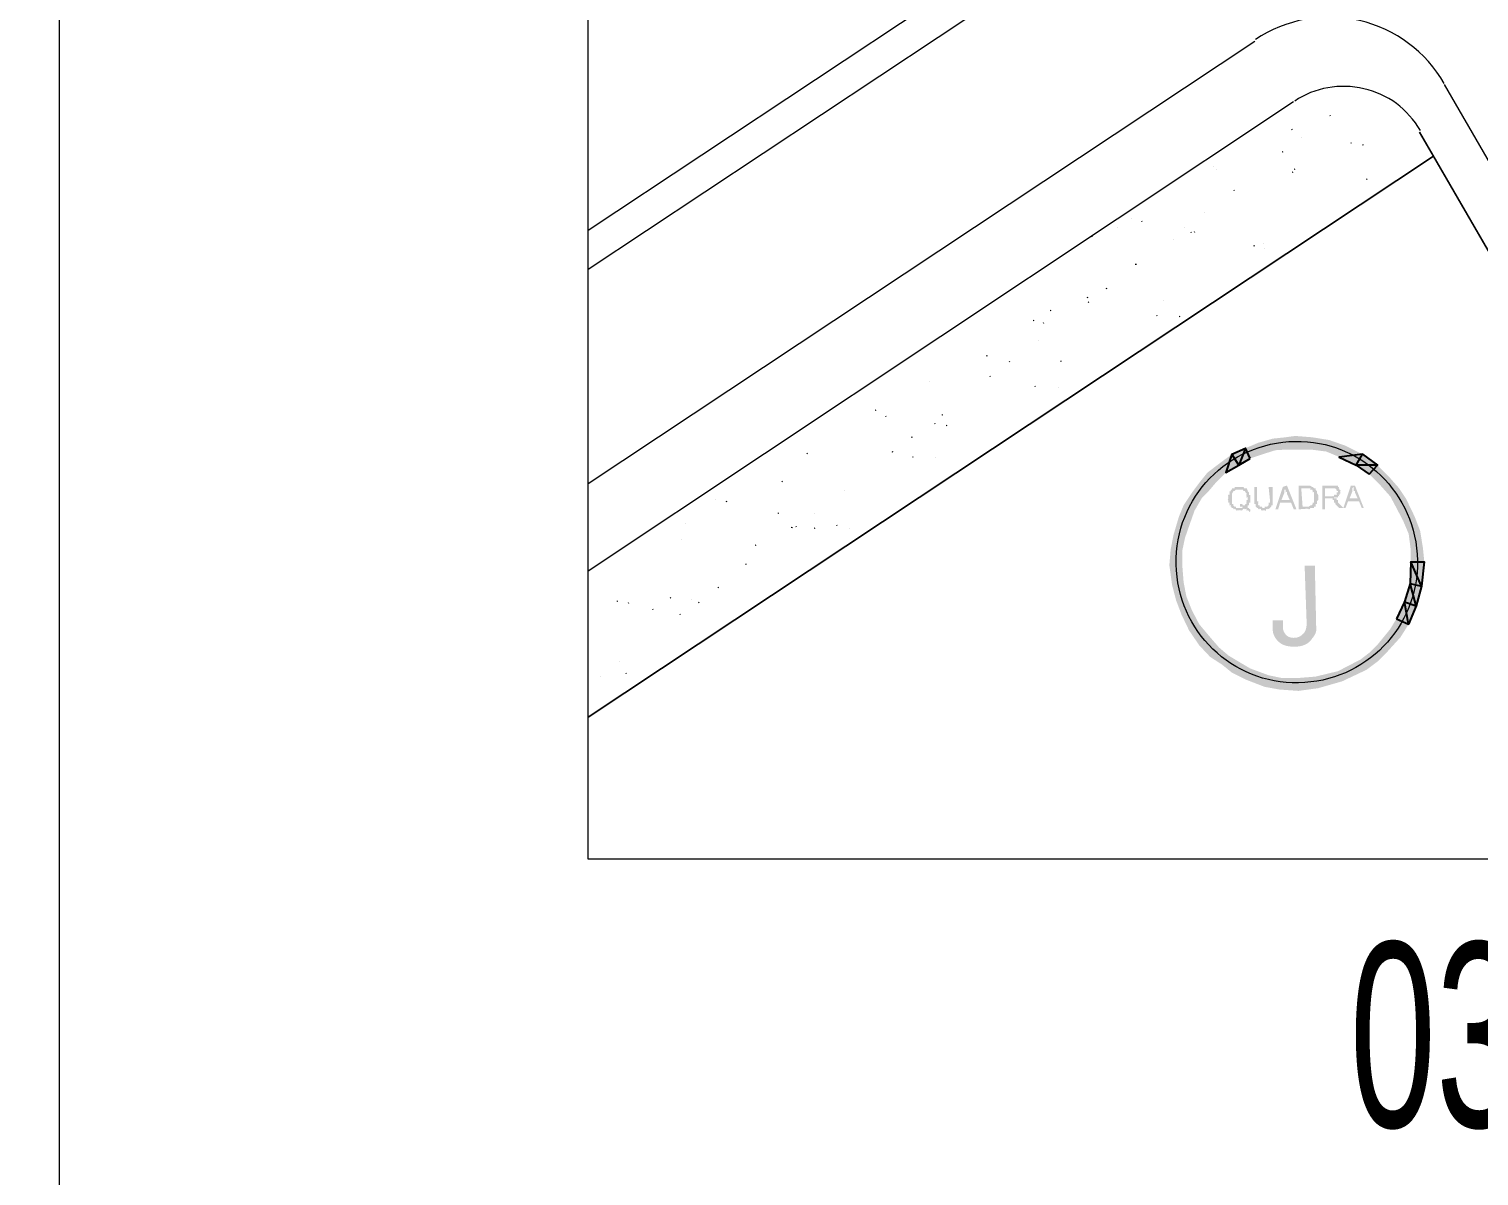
# Model space of a CAD drawing. Header units: millimetres. Extents: x 1345 to 2117, y 1214 to 1365.
# Drawn here: x 1553.41 to 1563.29, y 1273.81 to 1281.62 of the extents above; entities that cross this region are included whole.
import ezdxf
from ezdxf.enums import TextEntityAlignment as Align

# ---------------------------------------------------------------- set-up
doc = ezdxf.new("R2010")
doc.units = ezdxf.units.MM
doc.header["$LTSCALE"] = 0.5
doc.layers.add('02', color=2, linetype='Continuous')
for name, color, linetype, lineweight in [('E-TXT-G', 3, 'Continuous', 30), ('E-TXT-W', 7, 'Continuous', 15), ('E-TXT-Y', 2, 'Continuous', 40)]:
    doc.layers.add(name, color=color, linetype=linetype, lineweight=lineweight)
doc.styles.add('REG140', font='romans.shx', dxfattribs={"width": 0.8, "height": 0.35})
doc.styles.add('REG80', font='romans.shx', dxfattribs={"width": 0.8, "height": 0.1})
doc.styles.add('SANSSERIF', font='sas_____.pfb', dxfattribs={"height": 1})
doc.styles.add('SANSSERIF2', font='sanssb__.ttf', dxfattribs={"width": 0.8})

# ---------------------------------------------------------------- blocks, each defined once
blk = doc.blocks.new('IND_DES')
at = {"layer": 'E-TXT-W'}
blk.add_line((0.0269, -0.2428), (0.1984, -0.2428), dxfattribs=at)
at = {"layer": 'E-TXT-G', "style": 'REG80', "width": 0.8}
for s, p in [('ESCALA', (-0.4463, -0.2864)), ('1', (0.2426, -0.2864)), (':', (0.3988, -0.2706))]:
    blk.add_text(s, height=0.1, dxfattribs=at).set_placement(p)
blk.add_attdef('ESCALA', (0.4897, -0.2812), '', height=0.1, dxfattribs=at)
at = {"layer": 'E-TXT-W', "style": 'SANSSERIF2', "width": 0.6}
blk.add_attdef('00', text='', height=0.4, dxfattribs=at).set_placement((-0.7083, -0.2881), align=Align.CENTER)
at = {"layer": 'E-TXT-Y', "style": 'REG140', "width": 0.8}
for tag, p in [('PROJETO', (-0.4563, 0.1829)), ('DESENHO', (-0.4582, -0.0658))]:
    blk.add_attdef(tag, p, '', height=0.175, dxfattribs=at)

msp = doc.modelspace()

# ---------------------------------------------------------------- hatches: boundary and pattern name
at = {"true_color": 0x000007}
h = msp.add_hatch(color=7, dxfattribs=at)
h.paths.add_polyline_path([(1561.9769, 1278.7582), (1561.9676, 1278.8416), (1561.8981, 1278.7535)])
h.paths.add_polyline_path([(1561.9676, 1278.8416), (1561.8981, 1278.7535), (1561.8796, 1278.8323)])
h.paths.add_polyline_path([(1561.8981, 1278.7535), (1561.8796, 1278.8323), (1561.8101, 1278.7257)])
h.paths.add_polyline_path([(1561.8796, 1278.8323), (1561.8101, 1278.7257), (1561.7823, 1278.8045)])
h.paths.add_polyline_path([(1561.8101, 1278.7257), (1561.7823, 1278.8045), (1561.7267, 1278.698)])
h.paths.add_polyline_path([(1561.7823, 1278.8045), (1561.7267, 1278.698), (1561.6943, 1278.7674)])
h.paths.add_polyline_path([(1561.7267, 1278.698), (1561.6943, 1278.7674), (1561.648, 1278.6516)])
h.paths.add_polyline_path([(1561.6943, 1278.7674), (1561.648, 1278.6516), (1561.6016, 1278.7257)])
h.paths.add_polyline_path([(1561.648, 1278.6516), (1561.6016, 1278.7257), (1561.56, 1278.6007)])
h.paths.add_polyline_path([(1561.6016, 1278.7257), (1561.56, 1278.6007), (1561.5136, 1278.6609)])
h.paths.add_polyline_path([(1561.56, 1278.6007), (1561.5136, 1278.6609), (1561.4951, 1278.5358)])
h.paths.add_polyline_path([(1561.5136, 1278.6609), (1561.4951, 1278.5358), (1561.4349, 1278.6007)])
h.paths.add_polyline_path([(1561.4951, 1278.5358), (1561.4349, 1278.6007), (1561.4441, 1278.4756)])
h.paths.add_polyline_path([(1561.4349, 1278.6007), (1561.4441, 1278.4756), (1561.3793, 1278.5312)])
h.paths.add_polyline_path([(1561.4441, 1278.4756), (1561.3793, 1278.5312), (1561.3978, 1278.4293)])
h.paths.add_polyline_path([(1561.3793, 1278.5312), (1561.3978, 1278.4293), (1561.3376, 1278.4756)])
h.paths.add_polyline_path([(1561.3978, 1278.4293), (1561.3376, 1278.4756), (1561.3469, 1278.3413)])
h.paths.add_polyline_path([(1561.3376, 1278.4756), (1561.3469, 1278.3413), (1561.2727, 1278.3783)])
h.paths.add_polyline_path([(1561.3469, 1278.3413), (1561.2727, 1278.3783), (1561.3191, 1278.2625)])
h.paths.add_polyline_path([(1561.2727, 1278.3783), (1561.3191, 1278.2625), (1561.2403, 1278.2996)])
h.paths.add_polyline_path([(1561.3191, 1278.2625), (1561.2403, 1278.2996), (1561.282, 1278.156)])
h.paths.add_polyline_path([(1561.2403, 1278.2996), (1561.282, 1278.156), (1561.2033, 1278.1745)])
h.paths.add_polyline_path([(1561.282, 1278.156), (1561.2033, 1278.1745), (1561.2635, 1278.0679)])
h.paths.add_polyline_path([(1561.2033, 1278.1745), (1561.2635, 1278.0679), (1561.1847, 1278.0772)])
h.paths.add_polyline_path([(1561.2635, 1278.0679), (1561.1847, 1278.0772), (1561.2635, 1277.9707)])
h.paths.add_polyline_path([(1561.1847, 1278.0772), (1561.2635, 1277.9707), (1561.1755, 1277.9707)])
h.paths.add_polyline_path([(1561.2635, 1277.9707), (1561.1755, 1277.9707), (1561.2727, 1277.8549)])
h.paths.add_polyline_path([(1561.1755, 1277.9707), (1561.2727, 1277.8549), (1561.194, 1277.8363)])
h.paths.add_polyline_path([(1561.2727, 1277.8549), (1561.194, 1277.8363), (1561.2913, 1277.7576)])
h.paths.add_polyline_path([(1561.194, 1277.8363), (1561.2913, 1277.7576), (1561.2218, 1277.7298)])
h.paths.add_polyline_path([(1561.2913, 1277.7576), (1561.2218, 1277.7298), (1561.3283, 1277.6649)])
h.paths.add_polyline_path([(1561.2218, 1277.7298), (1561.3283, 1277.6649), (1561.2589, 1277.6325)])
h.paths.add_polyline_path([(1561.3283, 1277.6649), (1561.2589, 1277.6325), (1561.3793, 1277.5676)])
h.paths.add_polyline_path([(1561.2589, 1277.6325), (1561.3793, 1277.5676), (1561.3098, 1277.526)])
h.paths.add_polyline_path([(1561.3793, 1277.5676), (1561.3098, 1277.526), (1561.4534, 1277.4796)])
h.paths.add_polyline_path([(1561.3098, 1277.526), (1561.4534, 1277.4796), (1561.3793, 1277.424)])
h.paths.add_polyline_path([(1561.4534, 1277.4796), (1561.3793, 1277.424), (1561.5136, 1277.4101)])
h.paths.add_polyline_path([(1561.3793, 1277.424), (1561.5136, 1277.4101), (1561.4534, 1277.3453)])
h.paths.add_polyline_path([(1561.5136, 1277.4101), (1561.4534, 1277.3453), (1561.5785, 1277.3546)])
h.paths.add_polyline_path([(1561.4534, 1277.3453), (1561.5785, 1277.3546), (1561.5322, 1277.2943)])
h.paths.add_polyline_path([(1561.5785, 1277.3546), (1561.5322, 1277.2943), (1561.648, 1277.3129)])
h.paths.add_polyline_path([(1561.5322, 1277.2943), (1561.648, 1277.3129), (1561.6016, 1277.2387)])
h.paths.add_polyline_path([(1561.648, 1277.3129), (1561.6016, 1277.2387), (1561.7267, 1277.2665)])
h.paths.add_polyline_path([(1561.6016, 1277.2387), (1561.7267, 1277.2665), (1561.7036, 1277.1878)])
h.paths.add_polyline_path([(1561.7267, 1277.2665), (1561.7036, 1277.1878), (1561.8518, 1277.2202)])
h.paths.add_polyline_path([(1561.7036, 1277.1878), (1561.8518, 1277.2202), (1561.824, 1277.1415)])
h.paths.add_polyline_path([(1561.8518, 1277.2202), (1561.824, 1277.1415), (1561.9398, 1277.2017)])
h.paths.add_polyline_path([(1561.824, 1277.1415), (1561.9398, 1277.2017), (1561.9259, 1277.1229)])
h.paths.add_polyline_path([(1561.9398, 1277.2017), (1561.9259, 1277.1229), (1562.0556, 1277.2017)])
h.paths.add_polyline_path([(1561.9259, 1277.1229), (1562.0556, 1277.2017), (1562.0556, 1277.1137)])
h.paths.add_polyline_path([(1562.0556, 1277.2017), (1562.0556, 1277.1137), (1562.1714, 1277.211)])
h.paths.add_polyline_path([(1562.0556, 1277.1137), (1562.1714, 1277.211), (1562.19, 1277.1322)])
h.paths.add_polyline_path([(1562.1714, 1277.211), (1562.19, 1277.1322), (1562.3243, 1277.248)])
h.paths.add_polyline_path([(1562.19, 1277.1322), (1562.3243, 1277.248), (1562.3521, 1277.1785)])
h.paths.add_polyline_path([(1562.3243, 1277.248), (1562.3521, 1277.1785), (1562.4772, 1277.3268)])
h.paths.add_polyline_path([(1562.3521, 1277.1785), (1562.4772, 1277.3268), (1562.5189, 1277.2573)])
h.paths.add_polyline_path([(1562.4772, 1277.3268), (1562.5189, 1277.2573), (1562.5374, 1277.3731)])
h.paths.add_polyline_path([(1562.5189, 1277.2573), (1562.5374, 1277.3731), (1562.593, 1277.3129)])
h.paths.add_polyline_path([(1562.5374, 1277.3731), (1562.593, 1277.3129), (1562.5976, 1277.4333)])
h.paths.add_polyline_path([(1562.593, 1277.3129), (1562.5976, 1277.4333), (1562.6625, 1277.3824)])
h.paths.add_polyline_path([(1562.5976, 1277.4333), (1562.6625, 1277.3824), (1562.681, 1277.5352)])
h.paths.add_polyline_path([(1562.6625, 1277.3824), (1562.681, 1277.5352), (1562.7505, 1277.4796)])
h.paths.add_polyline_path([(1562.681, 1277.5352), (1562.7505, 1277.4796), (1562.7227, 1277.6047)])
h.paths.add_polyline_path([(1562.7505, 1277.4796), (1562.7227, 1277.6047), (1562.8061, 1277.5676)])
h.paths.add_polyline_path([(1562.7227, 1277.6047), (1562.8061, 1277.5676), (1562.7783, 1277.7205)])
h.paths.add_polyline_path([(1562.8061, 1277.5676), (1562.7783, 1277.7205), (1562.857, 1277.6927)])
h.paths.add_polyline_path([(1562.7783, 1277.7205), (1562.857, 1277.6927), (1562.8153, 1277.8456)])
h.paths.add_polyline_path([(1562.857, 1277.6927), (1562.8153, 1277.8456), (1562.8941, 1277.8271)])
h.paths.add_polyline_path([(1562.8153, 1277.8456), (1562.8941, 1277.8271), (1562.82, 1277.9938)])
h.paths.add_polyline_path([(1562.8941, 1277.8271), (1562.82, 1277.9938), (1562.9126, 1277.9938)])
h.paths.add_polyline_path([(1562.82, 1277.9938), (1562.9126, 1277.9938), (1562.82, 1278.0772)])
h.paths.add_polyline_path([(1562.9126, 1277.9938), (1562.82, 1278.0772), (1562.9034, 1278.0865)])
h.paths.add_polyline_path([(1562.82, 1278.0772), (1562.9034, 1278.0865), (1562.8061, 1278.1838)])
h.paths.add_polyline_path([(1562.9034, 1278.0865), (1562.8061, 1278.1838), (1562.8848, 1278.2023)])
h.paths.add_polyline_path([(1562.8061, 1278.1838), (1562.8848, 1278.2023), (1562.769, 1278.2718)])
h.paths.add_polyline_path([(1562.8848, 1278.2023), (1562.769, 1278.2718), (1562.8478, 1278.2996)])
h.paths.add_polyline_path([(1562.769, 1278.2718), (1562.8478, 1278.2996), (1562.7134, 1278.3783)])
h.paths.add_polyline_path([(1562.8478, 1278.2996), (1562.7134, 1278.3783), (1562.7875, 1278.4246)])
h.paths.add_polyline_path([(1562.7134, 1278.3783), (1562.7875, 1278.4246), (1562.681, 1278.4385)])
h.paths.add_polyline_path([(1562.7875, 1278.4246), (1562.681, 1278.4385), (1562.7412, 1278.4941)])
h.paths.add_polyline_path([(1562.681, 1278.4385), (1562.7412, 1278.4941), (1562.6069, 1278.5219)])
h.paths.add_polyline_path([(1562.7412, 1278.4941), (1562.6069, 1278.5219), (1562.6717, 1278.5729)])
h.paths.add_polyline_path([(1562.6069, 1278.5219), (1562.6717, 1278.5729), (1562.5374, 1278.5914)])
h.paths.add_polyline_path([(1562.6717, 1278.5729), (1562.5374, 1278.5914), (1562.593, 1278.6516)])
h.paths.add_polyline_path([(1562.5374, 1278.5914), (1562.593, 1278.6516), (1562.4494, 1278.6516)])
h.paths.add_polyline_path([(1562.593, 1278.6516), (1562.4494, 1278.6516), (1562.4911, 1278.7257)])
h.paths.add_polyline_path([(1562.4494, 1278.6516), (1562.4911, 1278.7257), (1562.3336, 1278.7072)])
h.paths.add_polyline_path([(1562.4911, 1278.7257), (1562.3336, 1278.7072), (1562.3706, 1278.786)])
h.paths.add_polyline_path([(1562.3336, 1278.7072), (1562.3706, 1278.786), (1562.2456, 1278.7443)])
h.paths.add_polyline_path([(1562.3706, 1278.786), (1562.2456, 1278.7443), (1562.2641, 1278.823)])
h.paths.add_polyline_path([(1562.2456, 1278.7443), (1562.2641, 1278.823), (1562.139, 1278.7582)])
h.paths.add_polyline_path([(1562.2641, 1278.823), (1562.139, 1278.7582), (1562.1483, 1278.8416)])
h.paths.add_polyline_path([(1562.139, 1278.7582), (1562.1483, 1278.8416), (1562.0325, 1278.7582)])
h.paths.add_polyline_path([(1562.1483, 1278.8416), (1562.0325, 1278.7582), (1562.0325, 1278.8508)])
h.paths.add_polyline_path([(1562.0325, 1278.7582), (1562.0325, 1278.8508), (1561.9769, 1278.7582)])
h.paths.add_polyline_path([(1562.0325, 1278.8508), (1561.9769, 1278.7582), (1561.9676, 1278.8416)])
h = msp.add_hatch(color=7, dxfattribs=at)
h.paths.add_polyline_path([(1561.7036, 1278.3598), (1561.7082, 1278.3598), (1561.7175, 1278.3598), (1561.7175, 1278.3505), (1561.7175, 1278.3552), (1561.7267, 1278.3505), (1561.7267, 1278.3552), (1561.7267, 1278.332), (1561.7267, 1278.3366), (1561.7175, 1278.332), (1561.7175, 1278.3366), (1561.7175, 1278.3413), (1561.7082, 1278.3413), (1561.7082, 1278.3459), (1561.7036, 1278.3413), (1561.6989, 1278.3459), (1561.7036, 1278.3505), (1561.6989, 1278.3552), (1561.6943, 1278.3505), (1561.6897, 1278.3552), (1561.685, 1278.3505), (1561.6804, 1278.3552), (1561.6758, 1278.3505), (1561.6758, 1278.3413), (1561.6711, 1278.3459), (1561.6665, 1278.3413), (1561.6619, 1278.3459), (1561.6572, 1278.3413), (1561.6572, 1278.3459), (1561.648, 1278.3413), (1561.648, 1278.3459), (1561.6387, 1278.3413), (1561.6387, 1278.3459), (1561.6294, 1278.3413), (1561.6294, 1278.3459), (1561.6294, 1278.3505), (1561.6202, 1278.3505), (1561.6202, 1278.3552), (1561.6109, 1278.3505), (1561.6109, 1278.3552), (1561.6109, 1278.3598), (1561.6016, 1278.3598), (1561.597, 1278.3691), (1561.5924, 1278.3691), (1561.597, 1278.3783), (1561.5924, 1278.3783), (1561.5878, 1278.3783), (1561.5831, 1278.3783), (1561.5878, 1278.3876), (1561.5831, 1278.3876), (1561.5878, 1278.3968), (1561.5831, 1278.3968), (1561.5785, 1278.3968), (1561.5785, 1278.4061), (1561.5739, 1278.4061), (1561.5785, 1278.4154), (1561.5739, 1278.4154), (1561.5785, 1278.4246), (1561.5739, 1278.4246), (1561.5785, 1278.4293), (1561.5739, 1278.4339), (1561.5785, 1278.4385), (1561.5739, 1278.4432), (1561.5785, 1278.4478), (1561.5739, 1278.4524), (1561.5878, 1278.4478), (1561.5831, 1278.4524), (1561.5878, 1278.4571), (1561.5831, 1278.4617), (1561.5878, 1278.4663), (1561.5831, 1278.471), (1561.597, 1278.4756), (1561.5924, 1278.4756), (1561.597, 1278.4849), (1561.5924, 1278.4849), (1561.6016, 1278.4849), (1561.6016, 1278.4941), (1561.6109, 1278.4941), (1561.6202, 1278.4941), (1561.6202, 1278.5034), (1561.6294, 1278.5034), (1561.6387, 1278.5034), (1561.648, 1278.5034), (1561.6572, 1278.5034), (1561.6665, 1278.5034), (1561.6619, 1278.5034), (1561.6758, 1278.5034), (1561.6711, 1278.5034), (1561.685, 1278.5034), (1561.6804, 1278.5034), (1561.685, 1278.4941), (1561.6804, 1278.4941), (1561.6943, 1278.4941), (1561.6897, 1278.4941), (1561.7036, 1278.4941), (1561.7036, 1278.4849), (1561.6989, 1278.4849), (1561.7082, 1278.4849), (1561.7082, 1278.4756), (1561.7175, 1278.4663), (1561.7175, 1278.471), (1561.7175, 1278.4571), (1561.7175, 1278.4617), (1561.7175, 1278.4478), (1561.7267, 1278.4478), (1561.7267, 1278.4524), (1561.7267, 1278.4385), (1561.7267, 1278.4432), (1561.7267, 1278.4293), (1561.7267, 1278.4339), (1561.7267, 1278.4246), (1561.7267, 1278.4154), (1561.7267, 1278.4061), (1561.7267, 1278.3968), (1561.7175, 1278.3968), (1561.7175, 1278.3876), (1561.7175, 1278.3783), (1561.7082, 1278.3783), (1561.7082, 1278.3691), (1561.7082, 1278.3598), (1561.7036, 1278.3598), (1561.6989, 1278.3598)])
h.paths.add_polyline_path([(1561.6572, 1278.3876), (1561.6665, 1278.3876), (1561.6619, 1278.3876), (1561.6758, 1278.3876), (1561.6711, 1278.3876), (1561.6758, 1278.3783), (1561.685, 1278.3783), (1561.6804, 1278.3783), (1561.6943, 1278.3783), (1561.6897, 1278.3783), (1561.6943, 1278.3876), (1561.7036, 1278.3876), (1561.6989, 1278.3876), (1561.7036, 1278.3968), (1561.6989, 1278.3968), (1561.7036, 1278.4061), (1561.6989, 1278.4061), (1561.7036, 1278.4154), (1561.6989, 1278.4154), (1561.7082, 1278.4154), (1561.7082, 1278.4246), (1561.7082, 1278.4293), (1561.7082, 1278.4339), (1561.7036, 1278.4293), (1561.6989, 1278.4339), (1561.7036, 1278.4385), (1561.6989, 1278.4432), (1561.7036, 1278.4478), (1561.6989, 1278.4524), (1561.7036, 1278.4571), (1561.6989, 1278.4617), (1561.6943, 1278.4663), (1561.6897, 1278.471), (1561.6943, 1278.4756), (1561.685, 1278.4756), (1561.6804, 1278.4756), (1561.6758, 1278.4849), (1561.6711, 1278.4849), (1561.6665, 1278.4849), (1561.6619, 1278.4849), (1561.6572, 1278.4849), (1561.648, 1278.4849), (1561.6387, 1278.4849), (1561.6294, 1278.4849), (1561.6202, 1278.4756), (1561.6109, 1278.4756), (1561.6109, 1278.4663), (1561.6109, 1278.471), (1561.6016, 1278.4571), (1561.6016, 1278.4617), (1561.6016, 1278.4478), (1561.6016, 1278.4524), (1561.6016, 1278.4385), (1561.6016, 1278.4432), (1561.6016, 1278.4293), (1561.6016, 1278.4339), (1561.6016, 1278.4246), (1561.6016, 1278.4154), (1561.6016, 1278.4061), (1561.6016, 1278.3968), (1561.6016, 1278.3876), (1561.6109, 1278.3876), (1561.6109, 1278.3783), (1561.6202, 1278.3691), (1561.6294, 1278.3691), (1561.6294, 1278.3598), (1561.6387, 1278.3598), (1561.648, 1278.3598), (1561.6572, 1278.3598), (1561.6665, 1278.3598), (1561.6619, 1278.3598), (1561.6758, 1278.3598), (1561.6711, 1278.3598), (1561.6758, 1278.3691), (1561.6711, 1278.3691), (1561.6665, 1278.3691), (1561.6619, 1278.3691), (1561.6572, 1278.3691), (1561.6572, 1278.3783)])
msp.add_hatch(color=7, dxfattribs=at).paths.add_polyline_path([(1561.8518, 1278.5034), (1561.8796, 1278.5034), (1561.8796, 1278.4154), (1561.8796, 1278.4061), (1561.8796, 1278.3968), (1561.8796, 1278.3876), (1561.8796, 1278.3783), (1561.8703, 1278.3783), (1561.8703, 1278.3691), (1561.8611, 1278.3598), (1561.8518, 1278.3505), (1561.8518, 1278.3552), (1561.8425, 1278.3505), (1561.8425, 1278.3552), (1561.8333, 1278.3505), (1561.8333, 1278.3552), (1561.8333, 1278.3413), (1561.824, 1278.3413), (1561.824, 1278.3459), (1561.8194, 1278.3413), (1561.8147, 1278.3459), (1561.8101, 1278.3413), (1561.8055, 1278.3459), (1561.8008, 1278.3413), (1561.8008, 1278.3505), (1561.7962, 1278.3552), (1561.7916, 1278.3505), (1561.7869, 1278.3552), (1561.7823, 1278.3505), (1561.7777, 1278.3552), (1561.7823, 1278.3598), (1561.773, 1278.3598), (1561.7638, 1278.3691), (1561.7638, 1278.3783), (1561.7638, 1278.3876), (1561.7545, 1278.3876), (1561.7545, 1278.3968), (1561.7545, 1278.4061), (1561.7545, 1278.4154), (1561.7545, 1278.5034), (1561.773, 1278.5034), (1561.773, 1278.4154), (1561.773, 1278.4061), (1561.7823, 1278.4061), (1561.7823, 1278.3968), (1561.7777, 1278.3968), (1561.7823, 1278.3876), (1561.7777, 1278.3876), (1561.7823, 1278.3783), (1561.7777, 1278.3783), (1561.7916, 1278.3783), (1561.7916, 1278.3691), (1561.7869, 1278.3691), (1561.8008, 1278.3691), (1561.7962, 1278.3691), (1561.8101, 1278.3691), (1561.8055, 1278.3691), (1561.8101, 1278.3598), (1561.8055, 1278.3598), (1561.8194, 1278.3598), (1561.8147, 1278.3598), (1561.824, 1278.3598), (1561.824, 1278.3691), (1561.8333, 1278.3691), (1561.8425, 1278.3691), (1561.8518, 1278.3783), (1561.8518, 1278.3876), (1561.8518, 1278.3968), (1561.8611, 1278.3968), (1561.8611, 1278.4061), (1561.8611, 1278.4154)])
h = msp.add_hatch(color=7, dxfattribs=at)
h.paths.add_polyline_path([(1561.8981, 1278.3505), (1561.9491, 1278.5034), (1561.9769, 1278.5127), (1562.0417, 1278.3505), (1562.0232, 1278.3505), (1562.0047, 1278.3968), (1561.9305, 1278.3968), (1561.9167, 1278.3505)])
h.paths.add_polyline_path([(1561.9398, 1278.4154), (1561.9954, 1278.4154), (1561.9769, 1278.4571), (1561.9769, 1278.4617), (1561.9769, 1278.4663), (1561.9769, 1278.471), (1561.9676, 1278.4663), (1561.9676, 1278.4756), (1561.9676, 1278.4849), (1561.9676, 1278.4941), (1561.9676, 1278.4849), (1561.9583, 1278.4849), (1561.9583, 1278.4756), (1561.9583, 1278.4663), (1561.9583, 1278.471), (1561.9583, 1278.4571), (1561.9583, 1278.4617)])
h = msp.add_hatch(color=7, dxfattribs=at)
h.paths.add_polyline_path([(1562.0556, 1278.3505), (1562.0556, 1278.5127), (1562.1112, 1278.5127), (1562.1066, 1278.5127), (1562.1205, 1278.5127), (1562.1158, 1278.5127), (1562.1297, 1278.5127), (1562.1251, 1278.5127), (1562.139, 1278.5127), (1562.1344, 1278.5127), (1562.1483, 1278.5034), (1562.1436, 1278.5034), (1562.1529, 1278.5034), (1562.1622, 1278.4941), (1562.1714, 1278.4941), (1562.1714, 1278.4849), (1562.1807, 1278.4756), (1562.1807, 1278.4663), (1562.1807, 1278.471), (1562.1807, 1278.4571), (1562.1807, 1278.4617), (1562.19, 1278.4478), (1562.19, 1278.4524), (1562.19, 1278.4385), (1562.19, 1278.4432), (1562.19, 1278.4293), (1562.19, 1278.4339), (1562.19, 1278.4246), (1562.19, 1278.4154), (1562.1807, 1278.4061), (1562.1807, 1278.3968), (1562.1807, 1278.3876), (1562.1714, 1278.3876), (1562.1714, 1278.3783), (1562.1714, 1278.3691), (1562.1622, 1278.3691), (1562.1622, 1278.3598), (1562.1529, 1278.3598), (1562.1483, 1278.3598), (1562.1436, 1278.3598), (1562.139, 1278.3598), (1562.1344, 1278.3598), (1562.139, 1278.3505), (1562.1344, 1278.3552), (1562.1297, 1278.3505), (1562.1251, 1278.3552), (1562.1205, 1278.3505), (1562.1158, 1278.3552)])
h.paths.add_polyline_path([(1562.0834, 1278.3691), (1562.1112, 1278.3691), (1562.1205, 1278.3691), (1562.1158, 1278.3691), (1562.1297, 1278.3691), (1562.1251, 1278.3691), (1562.139, 1278.3783), (1562.1344, 1278.3783), (1562.1483, 1278.3783), (1562.1436, 1278.3783), (1562.1529, 1278.3876), (1562.1529, 1278.3968), (1562.1622, 1278.3968), (1562.1622, 1278.4061), (1562.1622, 1278.4154), (1562.1622, 1278.4246), (1562.1622, 1278.4293), (1562.1622, 1278.4339), (1562.1622, 1278.4385), (1562.1622, 1278.4432), (1562.1622, 1278.4478), (1562.1622, 1278.4524), (1562.1622, 1278.4571), (1562.1622, 1278.4617), (1562.1622, 1278.4663), (1562.1622, 1278.471), (1562.1529, 1278.4663), (1562.1529, 1278.471), (1562.1529, 1278.4756), (1562.1483, 1278.4849), (1562.1436, 1278.4849), (1562.139, 1278.4849), (1562.1344, 1278.4849), (1562.139, 1278.4941), (1562.1297, 1278.4941), (1562.1251, 1278.4941), (1562.1205, 1278.4941), (1562.1158, 1278.4941), (1562.1112, 1278.4941), (1562.1066, 1278.4941), (1562.0742, 1278.4941)])
h = msp.add_hatch(color=7, dxfattribs=at)
h.paths.add_polyline_path([(1562.2178, 1278.3505), (1562.2178, 1278.5127), (1562.2872, 1278.5127), (1562.2965, 1278.5127), (1562.3058, 1278.5127), (1562.315, 1278.5127), (1562.3243, 1278.5127), (1562.3243, 1278.5034), (1562.3336, 1278.5034), (1562.3289, 1278.5034), (1562.3336, 1278.4941), (1562.3289, 1278.4941), (1562.3336, 1278.4849), (1562.3428, 1278.4849), (1562.3382, 1278.4849), (1562.3428, 1278.4756), (1562.3382, 1278.4756), (1562.3428, 1278.4663), (1562.3382, 1278.471), (1562.3428, 1278.4571), (1562.3382, 1278.4617), (1562.3336, 1278.4478), (1562.3289, 1278.4524), (1562.3336, 1278.4385), (1562.3289, 1278.4432), (1562.3243, 1278.4385), (1562.3243, 1278.4432), (1562.3243, 1278.4293), (1562.3243, 1278.4339), (1562.315, 1278.4293), (1562.315, 1278.4339), (1562.3058, 1278.4293), (1562.3058, 1278.4339), (1562.2965, 1278.4293), (1562.2965, 1278.4339), (1562.2965, 1278.4246), (1562.3058, 1278.4246), (1562.315, 1278.4246), (1562.315, 1278.4154), (1562.3243, 1278.4154), (1562.3243, 1278.4061), (1562.3243, 1278.3968), (1562.3614, 1278.3598), (1562.3336, 1278.3598), (1562.3058, 1278.3876), (1562.3058, 1278.3968), (1562.2965, 1278.3968), (1562.2965, 1278.4061), (1562.2965, 1278.4154), (1562.2872, 1278.4154), (1562.2872, 1278.4246), (1562.278, 1278.4246), (1562.2687, 1278.4246), (1562.2641, 1278.4246), (1562.2594, 1278.4246), (1562.2363, 1278.4246), (1562.2363, 1278.3505)])
h.paths.add_polyline_path([(1562.2363, 1278.4385), (1562.278, 1278.4385), (1562.2872, 1278.4385), (1562.2872, 1278.4432), (1562.2965, 1278.4385), (1562.2965, 1278.4432), (1562.2965, 1278.4478), (1562.2965, 1278.4524), (1562.3058, 1278.4478), (1562.3058, 1278.4524), (1562.315, 1278.4478), (1562.315, 1278.4524), (1562.315, 1278.4571), (1562.315, 1278.4617), (1562.315, 1278.4663), (1562.3243, 1278.4663), (1562.3243, 1278.471), (1562.3243, 1278.4756), (1562.315, 1278.4756), (1562.315, 1278.4849), (1562.3058, 1278.4941), (1562.2965, 1278.4941), (1562.2872, 1278.4941), (1562.2363, 1278.4941)])
h = msp.add_hatch(color=7, dxfattribs=at)
h.paths.add_polyline_path([(1562.3614, 1278.3598), (1562.4123, 1278.5127), (1562.4401, 1278.5127), (1562.5003, 1278.3598), (1562.4864, 1278.3598), (1562.4679, 1278.4061), (1562.3938, 1278.4061), (1562.3753, 1278.3598)])
h.paths.add_polyline_path([(1562.4031, 1278.4246), (1562.4586, 1278.4246), (1562.4401, 1278.4663), (1562.4401, 1278.471), (1562.4401, 1278.4756), (1562.4308, 1278.4756), (1562.4308, 1278.4849), (1562.4308, 1278.4941), (1562.4308, 1278.5034), (1562.4216, 1278.4941), (1562.4216, 1278.4849), (1562.4216, 1278.4756), (1562.4216, 1278.4663), (1562.4216, 1278.471)])
h = msp.add_hatch(color=7, dxfattribs=at)
edge = h.paths.add_edge_path()
edge.add_spline(control_points=[(1562.1761, 1277.5491), (1562.1807, 1277.5213), (1562.1714, 1277.4982), (1562.1483, 1277.4704), (1562.1483, 1277.4704), (1562.1251, 1277.4333), (1562.0834, 1277.4148), (1562.0278, 1277.4148), (1562.0278, 1277.4148), (1561.9815, 1277.4148), (1561.9444, 1277.424), (1561.9167, 1277.4518), (1561.9167, 1277.4518), (1561.8935, 1277.475), (1561.8796, 1277.5028), (1561.8796, 1277.5352)], knot_values=[0, 0, 0, 0, 0.0625, 0.0625, 0.0625, 0.0625, 0.125, 0.125, 0.125, 0.125, 0.1875, 0.1875, 0.1875, 0.1875, 1, 1, 1, 1], degree=3, periodic=0)
edge.add_line((1561.8796, 1277.5352), (1561.8796, 1277.5954))
edge.add_line((1561.8796, 1277.5954), (1561.9491, 1277.5954))
edge.add_line((1561.9491, 1277.5954), (1561.9491, 1277.5491))
edge.add_spline(control_points=[(1561.9491, 1277.5491), (1561.9491, 1277.526), (1561.9583, 1277.5074), (1561.9722, 1277.4935), (1561.9722, 1277.4935), (1561.9861, 1277.4796), (1562.0047, 1277.475), (1562.0232, 1277.475), (1562.0232, 1277.475), (1562.051, 1277.475), (1562.0695, 1277.4843), (1562.088, 1277.5028), (1562.088, 1277.5028), (1562.1019, 1277.5167), (1562.1112, 1277.5399), (1562.1112, 1277.5723)], knot_values=[0, 0, 0, 0, 0.0625, 0.0625, 0.0625, 0.0625, 0.125, 0.125, 0.125, 0.125, 0.1875, 0.1875, 0.1875, 0.1875, 1, 1, 1, 1], degree=3, periodic=0)
edge.add_line((1562.1112, 1277.5723), (1562.0973, 1277.966))
edge.add_line((1562.0973, 1277.966), (1562.1668, 1277.966))
edge.add_line((1562.1668, 1277.966), (1562.1761, 1277.5491))

# ---------------------------------------------------------------- linework, layer by layer
at = {"color": 7, "linetype": 'Continuous', "lineweight": 5}
for points in [[(1561.0889, 1282.8198), (1557.2153, 1280.2506)], [(1561.1911, 1282.6222), (1557.2153, 1279.9851)], [(1561.7582, 1281.5379), (1557.2153, 1278.5247)], [(1563.0472, 1281.2449), (1566.1047, 1275.9673)]]:
    msp.add_lwpolyline(points, dxfattribs=at)
at = {"color": 7, "linetype": 'Continuous', "lineweight": 18}
for points in [[(1562.0206, 1281.1272), (1557.2153, 1277.9285)], [(1562.8797, 1280.9216), (1565.75, 1275.9673)], [(1562.9752, 1280.7567), (1557.2153, 1276.9353)], [(1565.75, 1275.9673), (1562.9752, 1280.7567), (1557.2153, 1276.9353)]]:
    msp.add_lwpolyline(points, dxfattribs=at)
at = {"color": 84, "linetype": 'Continuous', "lineweight": 15, "true_color": 0x259500}
for points in [[(1562.0206, 1281.1272), (1557.2153, 1277.9285)], [(1562.2732, 1281.0289), (1562.2706, 1281.0335), (1562.2706, 1281.0335)], [(1562.0132, 1280.9394), (1562.0086, 1280.9368), (1562.0086, 1280.9368)], [(1557.2153, 1276.9353), (1562.9752, 1280.7567), (1562.8797, 1280.9216)], [(1562.4174, 1280.8433), (1562.4148, 1280.8479), (1562.4148, 1280.8479)], [(1562.4963, 1280.834), (1562.4917, 1280.8313), (1562.4917, 1280.8313)], [(1561.9491, 1280.7861), (1561.9445, 1280.7834), (1561.9445, 1280.7834)], [(1562.0169, 1280.648), (1562.0123, 1280.6453), (1562.0123, 1280.6453)], [(1562.0299, 1280.6677), (1562.0253, 1280.6651), (1562.0253, 1280.6651)], [(1562.5226, 1280.5985), (1562.5199, 1280.603), (1562.5199, 1280.603)], [(1561.6192, 1280.5215), (1561.6165, 1280.5261), (1561.6165, 1280.5261)], [(1560.9896, 1280.3097), (1560.9869, 1280.3143), (1560.9869, 1280.3143)], [(1561.3261, 1280.2356), (1561.3235, 1280.2402), (1561.3235, 1280.2402)], [(1561.3497, 1280.237), (1561.3471, 1280.2416), (1561.3471, 1280.2416)], [(1560.6495, 1280.2105), (1560.6449, 1280.2079), (1560.6449, 1280.2079)], [(1561.7586, 1280.1436), (1561.7514, 1280.1455), (1561.7514, 1280.1455)], [(1560.9506, 1280.018), (1560.9434, 1280.02), (1560.9434, 1280.02)], [(1560.752, 1279.8541), (1560.7448, 1279.856), (1560.7448, 1279.856)], [(1560.6231, 1279.7916), (1560.6159, 1279.7935), (1560.6159, 1279.7935)], [(1560.6272, 1279.7634), (1560.6226, 1279.7607), (1560.6226, 1279.7607)], [(1560.2531, 1279.6384), (1560.2486, 1279.6358), (1560.2486, 1279.6358)], [(1560.3676, 1279.7047), (1560.363, 1279.7021), (1560.363, 1279.7021)], [(1561.0932, 1279.6664), (1561.0905, 1279.671), (1561.0905, 1279.671)], [(1561.2475, 1279.664), (1561.2429, 1279.6614), (1561.2429, 1279.6614)], [(1560.3209, 1279.6165), (1560.3182, 1279.6211), (1560.3182, 1279.6211)], [(1559.9362, 1279.3937), (1559.929, 1279.3956), (1559.929, 1279.3956)], [(1560.0881, 1279.3532), (1560.0854, 1279.3578), (1560.0854, 1279.3578)], [(1560.4386, 1279.3605), (1560.434, 1279.3579), (1560.434, 1279.3579)], [(1559.9568, 1279.2526), (1559.9541, 1279.2572), (1559.9541, 1279.2572)], [(1560.2644, 1279.1862), (1560.2617, 1279.1908), (1560.2617, 1279.1908)], [(1559.1763, 1279.0268), (1559.1717, 1279.0241), (1559.1717, 1279.0241)], [(1559.2455, 1278.9812), (1559.2428, 1278.9858), (1559.2428, 1278.9858)], [(1559.6288, 1278.9953), (1559.6242, 1278.9927), (1559.6242, 1278.9927)], [(1559.5806, 1278.9307), (1559.5779, 1278.9353), (1559.5779, 1278.9353)], [(1559.6594, 1278.9213), (1559.6548, 1278.9187), (1559.6548, 1278.9187)], [(1559.4249, 1278.8405), (1559.4176, 1278.8425), (1559.4176, 1278.8425)], [(1558.7107, 1278.7326), (1558.7061, 1278.7299), (1558.7061, 1278.7299)], [(1559.2935, 1278.74), (1559.2863, 1278.7419), (1559.2863, 1278.7419)], [(1559.4309, 1278.7034), (1559.4283, 1278.708), (1559.4283, 1278.708)], [(1558.5398, 1278.5418), (1558.5352, 1278.5392), (1558.5352, 1278.5392)], [(1558.1619, 1278.4024), (1558.1547, 1278.4043), (1558.1547, 1278.4043)], [(1558.5129, 1278.3244), (1558.5083, 1278.3218), (1558.5083, 1278.3218)], [(1558.6067, 1278.2258), (1558.5995, 1278.2278), (1558.5995, 1278.2278)], [(1558.6349, 1278.23), (1558.6322, 1278.2345), (1558.6322, 1278.2345)], [(1558.761, 1278.2235), (1558.7564, 1278.2208), (1558.7564, 1278.2208)], [(1558.9119, 1278.2375), (1558.9092, 1278.2421), (1558.9092, 1278.2421)], [(1558.358, 1278.1062), (1558.3534, 1278.1036), (1558.3534, 1278.1036)], [(1558.2924, 1277.9765), (1558.2878, 1277.9739), (1558.2878, 1277.9739)], [(1558.103, 1277.8178), (1558.0984, 1277.8152), (1558.0984, 1277.8152)], [(1557.4163, 1277.7258), (1557.4117, 1277.7231), (1557.4117, 1277.7231)], [(1557.4932, 1277.7092), (1557.4905, 1277.7138), (1557.4905, 1277.7138)], [(1557.6595, 1277.6649), (1557.6569, 1277.6695), (1557.6569, 1277.6695)], [(1557.7778, 1277.7457), (1557.7752, 1277.7502), (1557.7752, 1277.7502)], [(1557.9717, 1277.7173), (1557.9671, 1277.7146), (1557.9671, 1277.7146)], [(1557.8442, 1277.6312), (1557.8415, 1277.6358), (1557.8415, 1277.6358)], [(1557.4777, 1277.2292), (1557.475, 1277.2338), (1557.475, 1277.2338)]]:
    msp.add_lwpolyline(points, dxfattribs=at)
for points in [[(1562.0758, 1280.884), (1562.0758, 1280.884)], [(1561.4738, 1280.6881), (1561.4738, 1280.6881)], [(1561.4988, 1280.6659), (1561.4988, 1280.6659)], [(1561.4126, 1280.3713), (1561.4126, 1280.3713)], [(1560.8211, 1280.2733), (1560.8211, 1280.2733)], [(1560.9173, 1280.329), (1560.9173, 1280.329)], [(1561.2813, 1280.2708), (1561.2813, 1280.2708)], [(1561.201, 1280.1876), (1561.201, 1280.1876)], [(1561.8169, 1280.1591), (1561.8169, 1280.1591)], [(1561.8237, 1280.1263), (1561.8237, 1280.1263)], [(1561.1339, 1279.7756), (1561.1339, 1279.7756)], [(1560.2828, 1279.5027), (1560.2828, 1279.5027)], [(1559.5388, 1279.2246), (1559.5388, 1279.2246)], [(1560.4186, 1279.1838), (1560.4186, 1279.1838)], [(1559.5852, 1278.701), (1559.5852, 1278.701)], [(1558.961, 1278.48), (1558.961, 1278.48)], [(1558.0804, 1278.4164), (1558.0804, 1278.4164)], [(1558.7571, 1278.3252), (1558.7571, 1278.3252)], [(1557.8818, 1278.2524), (1557.8818, 1278.2524)], [(1558.996, 1278.219), (1558.996, 1278.219)], [(1557.8529, 1278.1439), (1557.8529, 1278.1439)], [(1557.923, 1277.738), (1557.923, 1277.738)], [(1557.4299, 1277.3117), (1557.4299, 1277.3117)], [(1557.2986, 1277.2111), (1557.2986, 1277.2111)]]:
    msp.add_lwpolyline(points, close=True, dxfattribs=at)
at = {"color": 7, "linetype": 'Continuous', "lineweight": -2, "true_color": 0x000007}
for points in [[(1561.6943, 1278.7674), (1561.648, 1278.6516), (1561.6016, 1278.7257)], [(1561.7267, 1278.698), (1561.6943, 1278.7674), (1561.648, 1278.6516)], [(1561.648, 1278.6516), (1561.6016, 1278.7257), (1561.56, 1278.6007)], [(1562.4494, 1278.6516), (1562.4911, 1278.7257), (1562.3336, 1278.7072)], [(1562.593, 1278.6516), (1562.4494, 1278.6516), (1562.4911, 1278.7257)], [(1562.5374, 1278.5914), (1562.593, 1278.6516), (1562.4494, 1278.6516)], [(1562.8153, 1277.8456), (1562.8941, 1277.8271), (1562.82, 1277.9938)], [(1562.8941, 1277.8271), (1562.82, 1277.9938), (1562.9126, 1277.9938)], [(1562.7783, 1277.7205), (1562.857, 1277.6927), (1562.8153, 1277.8456)], [(1562.857, 1277.6927), (1562.8153, 1277.8456), (1562.8941, 1277.8271)], [(1562.7227, 1277.6047), (1562.8061, 1277.5676), (1562.7783, 1277.7205)], [(1562.8061, 1277.5676), (1562.7783, 1277.7205), (1562.857, 1277.6927)]]:
    msp.add_lwpolyline(points, close=True, dxfattribs=at)
at = {"color": 7, "linetype": 'Continuous', "lineweight": 5, "true_color": 0x000007}
msp.add_open_spline([(1563.0491, 1281.2521), (1562.9244, 1281.4673), (1562.718, 1281.623), (1562.4702, 1281.6813), (1562.4702, 1281.6813), (1562.2296, 1281.7376), (1561.9693, 1281.6908), (1561.762, 1281.5523)], degree=3, knots=[0, 0, 0, 0, 0.125, 0.125, 0.125, 0.125, 1, 1, 1, 1], dxfattribs=at)
at = {"color": 7, "linetype": 'Continuous', "lineweight": 18, "true_color": 0x000007}
msp.add_open_spline([(1562.8862, 1280.9315), (1562.8014, 1281.078), (1562.6622, 1281.1809), (1562.5012, 1281.216), (1562.5012, 1281.216), (1562.3375, 1281.2558), (1562.1664, 1281.2239), (1562.0297, 1281.1325)], degree=3, knots=[0, 0, 0, 0, 0.125, 0.125, 0.125, 0.125, 1, 1, 1, 1], dxfattribs=at)
at = {"color": 84, "linetype": 'Continuous', "lineweight": 15, "true_color": 0x259500}
msp.add_open_spline([(1562.8862, 1280.9315), (1562.8014, 1281.078), (1562.6622, 1281.1809), (1562.5012, 1281.216), (1562.5012, 1281.216), (1562.3375, 1281.2558), (1562.1664, 1281.2239), (1562.0297, 1281.1325)], degree=3, knots=[0, 0, 0, 0, 0.125, 0.125, 0.125, 0.125, 1, 1, 1, 1], dxfattribs=at)
at = {"color": 7, "linetype": 'Continuous', "lineweight": 15, "true_color": 0x000007}
msp.add_open_spline([(1562.0325, 1278.8138), (1561.5739, 1278.8045), (1561.2125, 1278.4339), (1561.2218, 1277.9753), (1561.2218, 1277.9753), (1561.2311, 1277.5213), (1561.6016, 1277.16), (1562.0556, 1277.1693), (1562.0556, 1277.1693), (1562.5096, 1277.1739), (1562.8756, 1277.5491), (1562.8663, 1278.0031), (1562.8663, 1278.0031), (1562.857, 1278.4571), (1562.4864, 1278.823), (1562.0325, 1278.8138)], degree=3, knots=[0, 0, 0, 0, 0.0625, 0.0625, 0.0625, 0.0625, 0.125, 0.125, 0.125, 0.125, 0.1875, 0.1875, 0.1875, 0.1875, 1, 1, 1, 1], dxfattribs=at)
at = {"layer": '02', "lineweight": 18}
msp.add_lwpolyline([(1553.6137, 1252.538), (1553.6137, 1295.588), (1536.9993, 1295.6162), (1536.9993, 1261.7994)], dxfattribs=at)
msp.add_lwpolyline([(1576.1667, 1275.9673), (1557.2153, 1275.9673), (1557.2153, 1295.1356), (1576.1667, 1295.1356)], close=True, dxfattribs=at)

# ---------------------------------------------------------------- block references
at = {"lineweight": 18}
ref = msp.add_blockref('IND_DES', (1565.2211, 1275.0481), dxfattribs=dict(at, xscale=3.147421443426706, yscale=3.147421443426706, zscale=3.147421443426706))
ref.add_attrib('00', '03', dxfattribs={"layer": 'E-TXT-W', "height": 1.25897, "style": 'SANSSERIF', "width": 0.6}).set_placement((1562.9919, 1274.1414), align=Align.CENTER)
ref.add_attrib('DESENHO', 'PLANTA SITUAÇÃO', (1563.779, 1274.8409), dxfattribs={"layer": 'E-TXT-Y', "height": 0.550799, "style": 'REG140', "width": 0.8})
ref.add_attrib('ESCALA', '600', (1566.7625, 1274.163), dxfattribs={"layer": 'E-TXT-G', "height": 0.31474, "style": 'REG80', "width": 0.8})

doc.saveas('drawing.dxf')
